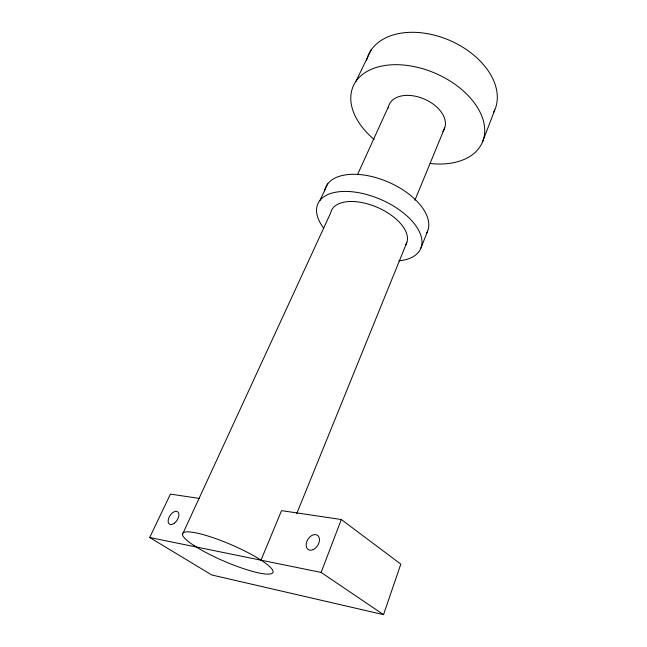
<?xml version="1.0" encoding="UTF-8"?>
<svg xmlns="http://www.w3.org/2000/svg" width="647" height="647" viewBox="0 0 647 647"><rect width="100%" height="100%" fill="white"/><g stroke="black" fill="none" stroke-linecap="round" stroke-linejoin="round"><path stroke-width="0.97" d="M199.187 498.392L170.412 494.114L149.7 537.511L211.755 574.965L383.517 614.65L400.825 564.111L341.309 519.517L281.534 510.637L260.984 560.181M383.517 614.65L321.122 572.425L341.309 519.517M482.379 142.291L494.785 109.925M420.898 248.125L427.651 231.076M296.698 513.702L406.801 242.601M414.905 200.255L444.715 127.871M357.459 174.714L388.564 106.367M182.405 534.559L330.722 212.823A40.955 21.27 23.5 0 1 377.29 207.339A40.955 21.27 23.5 0 1 405.532 245.076M319.933 200.424L327.794 183.756M355.931 81.36L371.135 50.005M149.7 537.511L321.122 572.425M323.775 228.213A56.079 29.139 23.5 0 1 341.632 191.528A56.079 29.139 23.5 0 1 413.587 222.811A56.079 29.139 23.5 0 1 398.795 260.822M324.568 190.857A55.496 29.802 23.5 0 1 386.51 181.314A55.496 29.802 23.5 0 1 426.826 232.839M388.257 108.017A30.118 19.078 23.5 0 1 424.157 98.991A30.118 19.078 23.5 0 1 442.766 131.357M374.144 139.469A70.402 44.675 23.5 0 1 377.921 66.981A70.402 44.675 23.5 0 1 479.12 110.378A70.402 44.675 23.5 0 1 430.215 163.513M366.631 60.098A68.922 45.994 23.5 0 1 448.128 39.734A68.922 45.994 23.5 0 1 493.483 112.618M193.938 545.486A49.196 8.977 23.3 0 0 270.729 573.865A49.196 8.977 23.3 0 0 218.362 539.566A49.196 8.977 23.3 0 0 193.938 545.486M313.197 549.626A8.516 5.799 -57.9 0 0 318.405 536.145A8.516 5.799 -57.9 0 0 306.856 541.402A8.516 5.799 -57.9 0 0 313.197 549.626M174.472 523.14A7.457 4.246 -57 0 0 177.642 511.728A7.457 4.246 -57 0 0 168.438 518.934A7.457 4.246 -57 0 0 174.472 523.14"/></g></svg>
